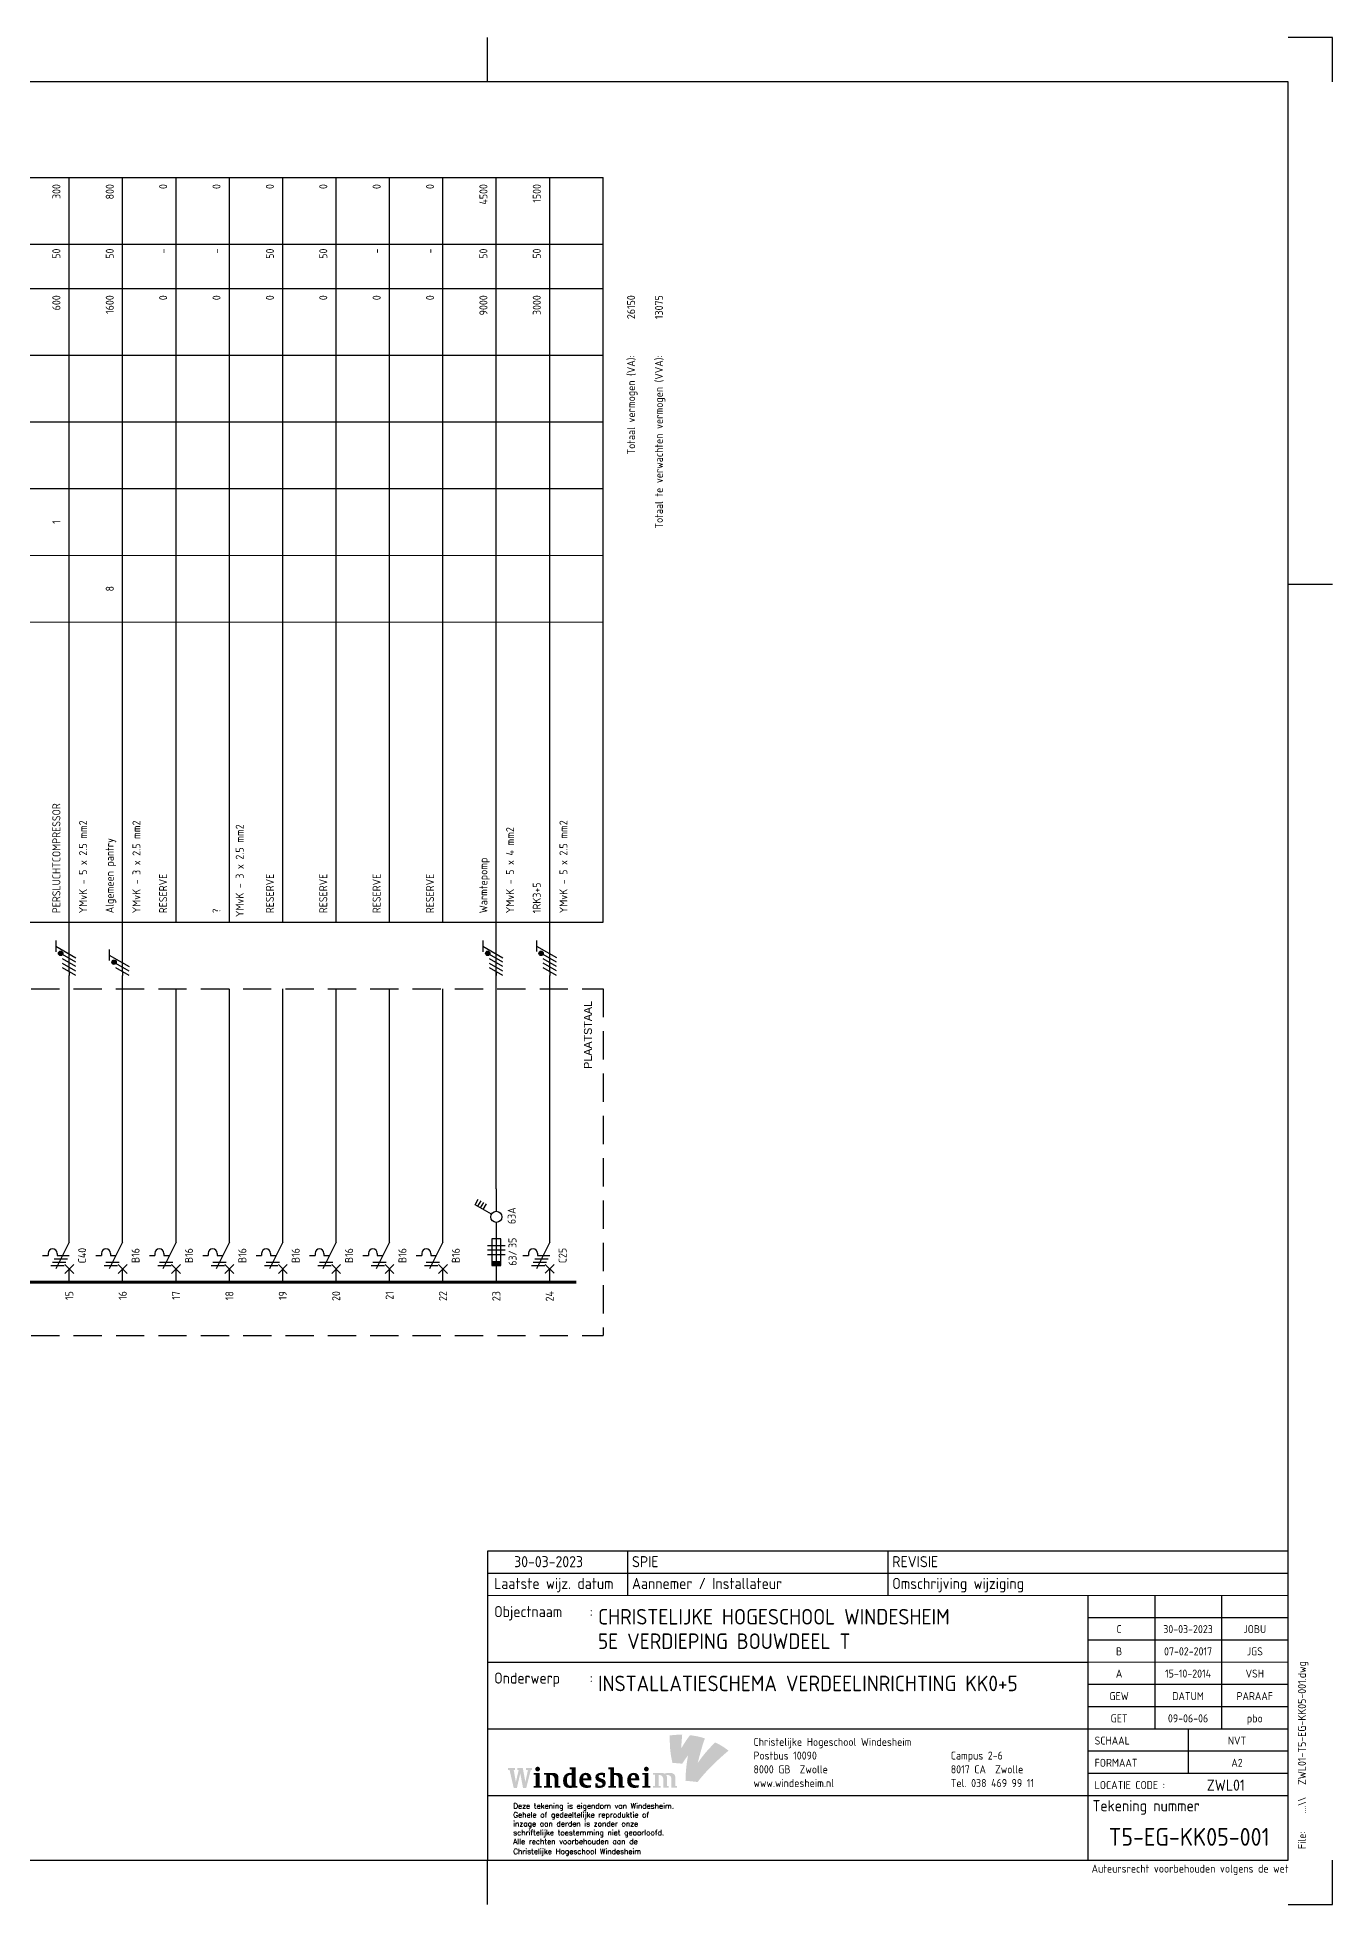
# Model space of a CAD drawing. Header units: millimetres. Extents: x 0 to 594, y 0 to 420.
# Drawn here: x 302.8 to 594, y 0 to 420 of the extents above; entities that cross this region are included whole.
import ezdxf
from ezdxf.enums import TextEntityAlignment as Align

# ---------------------------------------------------------------- set-up
doc = ezdxf.new("R2010")
doc.units = ezdxf.units.MM
doc.linetypes.add('HIDDEN', pattern=[9.525, 6.35, -3.175])
doc.layers.get('0').update_dxf_attribs({"linetype": 'CONTINUOUS'})
for name, color, linetype in [('00att018', 1, 'CONTINUOUS'), ('00att025', 2, 'CONTINUOUS'), ('00att035', 3, 'CONTINUOUS'), ('00att050', 4, 'CONTINUOUS'), ('00kad018', 1, 'CONTINUOUS'), ('00kad025', 2, 'CONTINUOUS'), ('00kad070', 5, 'CONTINUOUS'), ('BL$2----_KADER', 7, 'CONTINUOUS'), ('BL$4----_LOGO', 7, 'CONTINUOUS'), ('BL$4----_STEMPEL', 7, 'CONTINUOUS'), ('EL$1----', 3, 'CONTINUOUS'), ('EL$1----__KK0+5', 3, 'CONTINUOUS'), ('LAAG_1', 160, 'CONTINUOUS')]:
    doc.layers.add(name, color=color, linetype=linetype)
doc.styles.add('BURO-018', font='BUROFONT', dxfattribs={"height": 1.8})
doc.styles.add('EDU', font='ROMANS.SHX', dxfattribs={"height": 2.5})
doc.styles.add('ISO', font='isocp.shx')
doc.styles.add('STABICAD-018', font='ISOCP.SHX', dxfattribs={"height": 1.8})

# ---------------------------------------------------------------- blocks, each defined once
blk = doc.blocks.new('a2-windesheim-hor')
at = {"layer": '00kad018', "color": 1}
for p, q in [((404, 410), (404, 420)), ((594, 420), (584, 420)), ((594, 410), (594, 420)), ((584, 297), (594, 297)), ((404, 0), (404, 10)), ((594, 0), (594, 10)), ((584, 0), (594, 0))]:
    blk.add_line(p, q, dxfattribs=at)
at = {"layer": '00kad070', "color": 5}
for p, q in [((584, 410), (20, 410)), ((584, 10), (584, 410)), ((20, 10), (584, 10))]:
    blk.add_line(p, q, dxfattribs=at)
at = {"layer": '00att018', "color": 1, "style": 'ISO'}
blk.add_text('Auteursrecht voorbehouden volgens de wet', height=1.8, dxfattribs=at).set_placement((584.08, 7.2), align=Align.RIGHT)
blk = doc.blocks.new('AI9-BLK4')
at = {"layer": 'LAAG_1'}
h = blk.add_hatch(color=40, dxfattribs=at)
edge = h.paths.add_edge_path()
edge.add_spline(control_points=[(7.13, 7.18), (4.76, 4.71), (2.6, 2.64), (-0.67, -2.09), (0, 0.48), (1.33, 5.88), (2.58, 8.98), (0.66, 9.66), (-2.22, 10.26), (-4.13, 10.42), (-5.47, 8.84), (-7.52, 5.49), (-8.07, 4.43), (-8, 6.89), (-7.74, 9.27), (-7.64, 10.61), (-9.57, 10.7), (-11, 10.61), (-13.21, 10.31), (-13.29, 6), (-13.05, 2.03), (-12.01, -2), (-10.76, -2.09), (-7.6, -2.36), (-7.6, -2.36), (-7.12, -1.66), (-6.13, -0.03), (-4.98, 1.41), (-5.44, -0.9), (-5.87, -4.06), (-6.06, -7.16), (-6.12, -8.14), (-6.15, -9.12), (-6.16, -10.06), (-4.67, -10.18), (-0.96, -10.58), (-0.72, -10.61), (-0.72, -10.61), (-0.71, -10.6), (-0.71, -10.6), (-0.7, -10.59), (-0.7, -10.58), (-0.69, -10.58), (0.69, -8.77), (2.26, -6.96), (3.63, -5.5), (4.7, -4.37), (5.74, -3.33), (6.72, -2.37), (9.27, 0.11), (11.5, 2.08), (13.21, 3.49), (11.03, 5.13), (9.48, 6.13), (7.13, 7.18)], knot_values=[0, 0, 0, 0, 1, 1, 1, 2, 2, 2, 3, 3, 3, 4, 4, 4, 5, 5, 5, 6, 6, 6, 7, 7, 7, 8, 8, 8, 9, 9, 9, 10, 10, 10, 11, 11, 11, 12, 12, 12, 13, 13, 13, 14, 14, 14, 15, 15, 15, 16, 16, 16, 17, 17, 17, 18, 18, 18, 18], degree=3, periodic=0)
h = blk.add_hatch(color=154, dxfattribs=at)
edge = h.paths.add_edge_path()
edge.add_spline(control_points=[(-0.71, -10.6), (-0.71, -10.6), (-0.71, -10.6), (-0.71, -10.6), (-0.74, -10.63), (-0.72, -10.62), (-0.71, -10.6)], knot_values=[0, 0, 0, 0, 1, 1, 1, 2, 2, 2, 2], degree=3, periodic=0)
h = blk.add_hatch(color=154, dxfattribs=at)
edge = h.paths.add_edge_path()
edge.add_spline(control_points=[(-0.71, -10.6), (-0.71, -10.6), (-0.7, -10.6), (-0.7, -10.6), (-0.67, -10.57), (-0.69, -10.59), (-0.71, -10.6)], knot_values=[0, 0, 0, 0, 1, 1, 1, 2, 2, 2, 2], degree=3, periodic=0)
blk = doc.blocks.new('AI9-BLK3')
at = {"layer": 'LAAG_1'}
h = blk.add_hatch(color=154, dxfattribs=at)
edge = h.paths.add_edge_path()
edge.add_spline(control_points=[(-27.78, 3.24), (-27.78, 3.24), (-29.75, -4.72), (-29.75, -4.72), (-29.75, -4.72), (-31.22, -4.72), (-31.22, -4.72), (-31.22, -4.72), (-32.46, 1.79), (-32.46, 1.79), (-32.46, 1.79), (-33.95, -4.72), (-33.95, -4.72), (-33.95, -4.72), (-35.41, -4.72), (-35.41, -4.72), (-35.41, -4.72), (-37.24, 3.24), (-37.24, 3.24), (-37.24, 3.24), (-38.03, 3.24), (-38.03, 3.24), (-38.03, 3.24), (-38.03, 4.16), (-38.03, 4.16), (-38.03, 4.16), (-34.81, 4.16), (-34.81, 4.16), (-34.81, 4.16), (-34.81, 3.24), (-34.81, 3.24), (-34.81, 3.24), (-35.38, 3.24), (-35.38, 3.24), (-35.38, 3.24), (-34.43, -2.11), (-34.43, -2.11), (-34.43, -2.11), (-33.18, 3.26), (-33.18, 3.26), (-33.18, 3.26), (-33.73, 3.26), (-33.73, 3.26), (-33.73, 3.26), (-33.73, 4.16), (-33.73, 4.16), (-33.73, 4.16), (-31.32, 4.16), (-31.32, 4.16), (-31.32, 4.16), (-30.15, -2.11), (-30.15, -2.11), (-30.15, -2.11), (-29.03, 3.24), (-29.03, 3.24), (-29.03, 3.24), (-29.84, 3.24), (-29.84, 3.24), (-29.84, 3.24), (-29.84, 4.16), (-29.84, 4.16), (-29.84, 4.16), (-27.18, 4.16), (-27.18, 4.16), (-27.18, 4.16), (-27.18, 3.24), (-27.18, 3.24), (-27.18, 3.24), (-27.78, 3.24), (-27.78, 3.24)], knot_values=[0, 0, 0, 0, 1, 1, 1, 2, 2, 2, 3, 3, 3, 4, 4, 4, 5, 5, 5, 6, 6, 6, 7, 7, 7, 8, 8, 8, 9, 9, 9, 10, 10, 10, 11, 11, 11, 12, 12, 12, 13, 13, 13, 14, 14, 14, 15, 15, 15, 16, 16, 16, 17, 17, 17, 18, 18, 18, 19, 19, 19, 20, 20, 20, 21, 21, 21, 22, 22, 22, 23, 23, 23, 23], degree=3, periodic=0)
h = blk.add_hatch(color=154, dxfattribs=at)
edge = h.paths.add_edge_path()
edge.add_spline(control_points=[(-26.42, -4.7), (-26.42, -4.7), (-26.42, -3.87), (-26.42, -3.87), (-26.42, -3.87), (-25.47, -3.87), (-25.47, -3.87), (-25.47, -3.87), (-25.47, 1.17), (-25.47, 1.17), (-25.47, 1.17), (-26.42, 1.17), (-26.42, 1.17), (-26.42, 1.17), (-26.42, 1.99), (-26.42, 1.99), (-26.42, 1.99), (-23.75, 1.99), (-23.75, 1.99), (-23.75, 1.99), (-23.75, -3.87), (-23.75, -3.87), (-23.75, -3.87), (-22.88, -3.87), (-22.88, -3.87), (-22.88, -3.87), (-22.88, -4.7), (-22.88, -4.7), (-22.88, -4.7), (-26.42, -4.7), (-26.42, -4.7)], knot_values=[0, 0, 0, 0, 1, 1, 1, 2, 2, 2, 3, 3, 3, 4, 4, 4, 5, 5, 5, 6, 6, 6, 7, 7, 7, 8, 8, 8, 9, 9, 9, 10, 10, 10, 10], degree=3, periodic=0)
edge = h.paths.add_edge_path()
edge.add_spline(control_points=[(-24.66, 2.67), (-25.25, 2.67), (-25.71, 3.15), (-25.71, 3.74), (-25.71, 4.33), (-25.25, 4.79), (-24.66, 4.79), (-24.07, 4.79), (-23.58, 4.33), (-23.58, 3.74), (-23.58, 3.15), (-24.07, 2.67), (-24.66, 2.67)], knot_values=[0, 0, 0, 0, 1, 1, 1, 2, 2, 2, 3, 3, 3, 4, 4, 4, 4], degree=3, periodic=0)
h = blk.add_hatch(color=154, dxfattribs=at)
edge = h.paths.add_edge_path()
edge.add_spline(control_points=[(-17.02, -4.7), (-17.02, -4.7), (-17.02, -0.94), (-17.02, -0.94), (-17.02, -0.3), (-17.19, 0.21), (-17.5, 0.52), (-17.87, 0.9), (-18.34, 1.07), (-18.89, 1.07), (-18.95, 1.07), (-19.03, 1.07), (-19.09, 1.06), (-19.09, 1.06), (-19.09, -3.87), (-19.09, -3.87), (-19.09, -3.87), (-18.24, -3.87), (-18.24, -3.87), (-18.24, -3.87), (-18.24, -4.7), (-18.24, -4.7), (-18.24, -4.7), (-21.72, -4.7), (-21.72, -4.7), (-21.72, -4.7), (-21.72, -3.87), (-21.72, -3.87), (-21.72, -3.87), (-20.8, -3.87), (-20.8, -3.87), (-20.8, -3.87), (-20.8, 1.17), (-20.8, 1.17), (-20.8, 1.17), (-21.72, 1.17), (-21.72, 1.17), (-21.72, 1.17), (-21.72, 1.99), (-21.72, 1.99), (-21.72, 1.99), (-19.44, 1.99), (-19.44, 1.99), (-19.15, 1.99), (-18.89, 2.03), (-18.56, 2.03), (-16.96, 2.03), (-16.32, 1.86), (-15.88, 1.41), (-15.46, 1), (-15.3, 0.57), (-15.3, -0.15), (-15.3, -0.15), (-15.3, -3.87), (-15.3, -3.87), (-15.3, -3.87), (-14.5, -3.87), (-14.5, -3.87), (-14.5, -3.87), (-14.5, -4.7), (-14.5, -4.7), (-14.5, -4.7), (-17.02, -4.7), (-17.02, -4.7)], knot_values=[0, 0, 0, 0, 1, 1, 1, 2, 2, 2, 3, 3, 3, 4, 4, 4, 5, 5, 5, 6, 6, 6, 7, 7, 7, 8, 8, 8, 9, 9, 9, 10, 10, 10, 11, 11, 11, 12, 12, 12, 13, 13, 13, 14, 14, 14, 15, 15, 15, 16, 16, 16, 17, 17, 17, 18, 18, 18, 19, 19, 19, 20, 20, 20, 21, 21, 21, 21], degree=3, periodic=0)
h = blk.add_hatch(color=154, dxfattribs=at)
edge = h.paths.add_edge_path(flags=16)
edge.add_spline(control_points=[(-6.76, -4.7), (-6.76, -4.7), (-6.76, -3.87), (-6.76, -3.87), (-6.76, -3.87), (-7.62, -3.87), (-7.62, -3.87), (-7.62, -3.87), (-7.62, 4.46), (-7.62, 4.46), (-7.62, 4.46), (-10.2, 4.46), (-10.2, 4.46), (-10.2, 4.46), (-10.2, 3.64), (-10.2, 3.64), (-10.2, 3.64), (-9.32, 3.64), (-9.32, 3.64), (-9.32, 3.64), (-9.32, 1.95), (-9.32, 1.95), (-9.59, 2), (-9.79, 2.04), (-10.19, 2.04), (-11.95, 2.04), (-13.23, 0.68), (-13.23, -1.45), (-13.23, -3.83), (-12.29, -4.77), (-10.28, -4.77), (-9.86, -4.77), (-9.32, -4.7), (-9.12, -4.7), (-9.12, -4.7), (-6.76, -4.7), (-6.76, -4.7)], knot_values=[0, 0, 0, 0, 1, 1, 1, 2, 2, 2, 3, 3, 3, 4, 4, 4, 5, 5, 5, 6, 6, 6, 7, 7, 7, 8, 8, 8, 9, 9, 9, 10, 10, 10, 11, 11, 11, 12, 12, 12, 12], degree=3, periodic=0)
edge = h.paths.add_edge_path()
edge.add_spline(control_points=[(-9.28, -3.73), (-9.49, -3.76), (-9.62, -3.78), (-9.79, -3.78), (-10.77, -3.78), (-11.52, -3.12), (-11.52, -1.21), (-11.52, 0.4), (-10.88, 1.06), (-10, 1.06), (-9.71, 1.06), (-9.48, 1.02), (-9.28, 0.97), (-9.28, 0.97), (-9.28, -3.73), (-9.28, -3.73)], knot_values=[0, 0, 0, 0, 1, 1, 1, 2, 2, 2, 3, 3, 3, 4, 4, 4, 5, 5, 5, 5], degree=3, periodic=0)
h = blk.add_hatch(color=154, dxfattribs=at)
edge = h.paths.add_edge_path(flags=16)
edge.add_spline(control_points=[(-0.43, -1.4), (-0.43, 1.03), (-1.16, 2.05), (-3.05, 2.05), (-4.8, 2.05), (-5.93, 0.7), (-5.93, -1.35), (-5.93, -3.59), (-4.75, -4.76), (-2.66, -4.76), (-1.92, -4.76), (-1.25, -4.65), (-0.71, -4.43), (-0.71, -4.43), (-0.71, -3.47), (-0.71, -3.47), (-1.15, -3.57), (-1.59, -3.59), (-2.01, -3.59), (-3.43, -3.59), (-4.18, -2.54), (-4.18, -1.4), (-4.18, -1.4), (-0.43, -1.4), (-0.43, -1.4)], knot_values=[0, 0, 0, 0, 1, 1, 1, 2, 2, 2, 3, 3, 3, 4, 4, 4, 5, 5, 5, 6, 6, 6, 7, 7, 7, 8, 8, 8, 8], degree=3, periodic=0)
edge = h.paths.add_edge_path()
edge.add_spline(control_points=[(-2.19, -0.48), (-2.19, -0.48), (-4.21, -0.48), (-4.21, -0.48), (-4.21, 0.48), (-3.76, 1.08), (-3.17, 1.08), (-2.58, 1.08), (-2.19, 0.63), (-2.19, -0.48)], knot_values=[0, 0, 0, 0, 1, 1, 1, 2, 2, 2, 3, 3, 3, 3], degree=3, periodic=0)
h = blk.add_hatch(color=154, dxfattribs=at)
edge = h.paths.add_edge_path()
edge.add_spline(control_points=[(3.18, -4.79), (2.42, -4.79), (1.53, -4.63), (1.31, -4.55), (1.31, -4.55), (1.31, -2.67), (1.31, -2.67), (1.31, -2.67), (2.34, -2.67), (2.34, -2.67), (2.34, -2.67), (2.34, -3.62), (2.34, -3.62), (2.58, -3.7), (2.94, -3.79), (3.32, -3.79), (4.14, -3.79), (4.53, -3.52), (4.53, -3.03), (4.53, -2.53), (4.09, -2.3), (3.53, -2.1), (3.53, -2.1), (2.71, -1.81), (2.71, -1.81), (1.84, -1.5), (1.32, -0.99), (1.32, 0.08), (1.32, 1.19), (2.31, 2.08), (3.93, 2.08), (4.57, 2.08), (5.29, 2), (5.66, 1.88), (5.66, 1.88), (5.66, 0.04), (5.66, 0.04), (5.66, 0.04), (4.69, 0.04), (4.69, 0.04), (4.69, 0.04), (4.69, 1), (4.69, 1), (4.43, 1.07), (4.17, 1.11), (3.89, 1.11), (3.16, 1.11), (2.8, 0.83), (2.8, 0.37), (2.8, -0.04), (3.05, -0.24), (3.64, -0.43), (3.64, -0.43), (4.44, -0.7), (4.44, -0.7), (5.37, -1.01), (6, -1.57), (6, -2.6), (6, -4), (4.84, -4.79), (3.18, -4.79)], knot_values=[0, 0, 0, 0, 1, 1, 1, 2, 2, 2, 3, 3, 3, 4, 4, 4, 5, 5, 5, 6, 6, 6, 7, 7, 7, 8, 8, 8, 9, 9, 9, 10, 10, 10, 11, 11, 11, 12, 12, 12, 13, 13, 13, 14, 14, 14, 15, 15, 15, 16, 16, 16, 17, 17, 17, 18, 18, 18, 19, 19, 19, 20, 20, 20, 20], degree=3, periodic=0)
h = blk.add_hatch(color=154, dxfattribs=at)
edge = h.paths.add_edge_path()
edge.add_spline(control_points=[(11.81, -4.7), (11.81, -4.7), (11.81, -1.02), (11.81, -1.02), (11.81, -0.32), (11.67, 0.19), (11.34, 0.52), (10.95, 0.91), (10.48, 1.07), (9.97, 1.07), (9.88, 1.07), (9.79, 1.06), (9.75, 1.06), (9.75, 1.06), (9.75, -3.87), (9.75, -3.87), (9.75, -3.87), (10.59, -3.87), (10.59, -3.87), (10.59, -3.87), (10.59, -4.7), (10.59, -4.7), (10.59, -4.7), (7.11, -4.7), (7.11, -4.7), (7.11, -4.7), (7.11, -3.87), (7.11, -3.87), (7.11, -3.87), (8.03, -3.87), (8.03, -3.87), (8.03, -3.87), (8.03, 3.64), (8.03, 3.64), (8.03, 3.64), (7.16, 3.64), (7.16, 3.64), (7.16, 3.64), (7.16, 4.46), (7.16, 4.46), (7.16, 4.46), (9.75, 4.46), (9.75, 4.46), (9.75, 4.46), (9.75, 1.99), (9.75, 1.99), (9.93, 2), (10.23, 2.03), (10.54, 2.03), (11.88, 2.03), (12.52, 1.84), (12.96, 1.4), (13.39, 0.97), (13.53, 0.51), (13.53, -0.15), (13.53, -0.15), (13.53, -3.87), (13.53, -3.87), (13.53, -3.87), (14.34, -3.87), (14.34, -3.87), (14.34, -3.87), (14.34, -4.7), (14.34, -4.7), (14.34, -4.7), (11.81, -4.7), (11.81, -4.7)], knot_values=[0, 0, 0, 0, 1, 1, 1, 2, 2, 2, 3, 3, 3, 4, 4, 4, 5, 5, 5, 6, 6, 6, 7, 7, 7, 8, 8, 8, 9, 9, 9, 10, 10, 10, 11, 11, 11, 12, 12, 12, 13, 13, 13, 14, 14, 14, 15, 15, 15, 16, 16, 16, 17, 17, 17, 18, 18, 18, 19, 19, 19, 20, 20, 20, 21, 21, 21, 22, 22, 22, 22], degree=3, periodic=0)
h = blk.add_hatch(color=154, dxfattribs=at)
edge = h.paths.add_edge_path(flags=16)
edge.add_spline(control_points=[(21.09, -1.4), (21.09, 1.03), (20.36, 2.05), (18.47, 2.05), (16.72, 2.05), (15.6, 0.7), (15.6, -1.35), (15.6, -3.59), (16.77, -4.76), (18.87, -4.76), (19.6, -4.76), (20.27, -4.65), (20.81, -4.43), (20.81, -4.43), (20.81, -3.47), (20.81, -3.47), (20.37, -3.57), (19.93, -3.59), (19.52, -3.59), (18.09, -3.59), (17.35, -2.54), (17.35, -1.4), (17.35, -1.4), (21.09, -1.4), (21.09, -1.4)], knot_values=[0, 0, 0, 0, 1, 1, 1, 2, 2, 2, 3, 3, 3, 4, 4, 4, 5, 5, 5, 6, 6, 6, 7, 7, 7, 8, 8, 8, 8], degree=3, periodic=0)
edge = h.paths.add_edge_path()
edge.add_spline(control_points=[(19.33, -0.48), (19.33, -0.48), (17.31, -0.48), (17.31, -0.48), (17.31, 0.48), (17.76, 1.08), (18.35, 1.08), (18.94, 1.08), (19.33, 0.63), (19.33, -0.48)], knot_values=[0, 0, 0, 0, 1, 1, 1, 2, 2, 2, 3, 3, 3, 3], degree=3, periodic=0)
h = blk.add_hatch(color=154, dxfattribs=at)
edge = h.paths.add_edge_path()
edge.add_spline(control_points=[(22.47, -4.7), (22.47, -4.7), (22.47, -3.87), (22.47, -3.87), (22.47, -3.87), (23.42, -3.87), (23.42, -3.87), (23.42, -3.87), (23.42, 1.17), (23.42, 1.17), (23.42, 1.17), (22.47, 1.17), (22.47, 1.17), (22.47, 1.17), (22.47, 1.99), (22.47, 1.99), (22.47, 1.99), (25.13, 1.99), (25.13, 1.99), (25.13, 1.99), (25.13, -3.87), (25.13, -3.87), (25.13, -3.87), (26, -3.87), (26, -3.87), (26, -3.87), (26, -4.7), (26, -4.7), (26, -4.7), (22.47, -4.7), (22.47, -4.7)], knot_values=[0, 0, 0, 0, 1, 1, 1, 2, 2, 2, 3, 3, 3, 4, 4, 4, 5, 5, 5, 6, 6, 6, 7, 7, 7, 8, 8, 8, 9, 9, 9, 10, 10, 10, 10], degree=3, periodic=0)
edge = h.paths.add_edge_path()
edge.add_spline(control_points=[(24.23, 2.67), (23.64, 2.67), (23.18, 3.15), (23.18, 3.74), (23.18, 4.33), (23.64, 4.79), (24.23, 4.79), (24.82, 4.79), (25.31, 4.33), (25.31, 3.74), (25.31, 3.15), (24.82, 2.67), (24.23, 2.67)], knot_values=[0, 0, 0, 0, 1, 1, 1, 2, 2, 2, 3, 3, 3, 4, 4, 4, 4], degree=3, periodic=0)
h = blk.add_hatch(color=154, dxfattribs=at)
edge = h.paths.add_edge_path()
edge.add_spline(control_points=[(35.52, -4.7), (35.52, -4.7), (35.52, -0.89), (35.52, -0.89), (35.52, -0.3), (35.34, 0.21), (35.04, 0.52), (34.66, 0.9), (34.24, 1.07), (33.55, 1.07), (33.41, 1.07), (33.28, 1.05), (33.17, 1.03), (33.4, 0.83), (33.52, 0.35), (33.52, -0.07), (33.52, -0.07), (33.52, -3.87), (33.52, -3.87), (33.52, -3.87), (34.3, -3.87), (34.3, -3.87), (34.3, -3.87), (34.3, -4.7), (34.3, -4.7), (34.3, -4.7), (31.82, -4.7), (31.82, -4.7), (31.82, -4.7), (31.82, -0.89), (31.82, -0.89), (31.82, -0.18), (31.64, 0.24), (31.34, 0.53), (30.95, 0.92), (30.5, 1.07), (30.01, 1.07), (29.96, 1.07), (29.9, 1.06), (29.8, 1.06), (29.8, 1.06), (29.8, -3.87), (29.8, -3.87), (29.8, -3.87), (30.64, -3.87), (30.64, -3.87), (30.64, -3.87), (30.64, -4.7), (30.64, -4.7), (30.64, -4.7), (27.17, -4.7), (27.17, -4.7), (27.17, -4.7), (27.17, -3.87), (27.17, -3.87), (27.17, -3.87), (28.09, -3.87), (28.09, -3.87), (28.09, -3.87), (28.09, 1.17), (28.09, 1.17), (28.09, 1.17), (27.17, 1.17), (27.17, 1.17), (27.17, 1.17), (27.17, 1.99), (27.17, 1.99), (27.17, 1.99), (29.58, 1.99), (29.58, 1.99), (29.86, 1.99), (30.2, 2.03), (30.42, 2.03), (31.35, 2.03), (31.94, 1.93), (32.49, 1.67), (32.96, 1.86), (33.67, 2.01), (34.45, 2.01), (35.63, 2.01), (36.25, 1.82), (36.67, 1.4), (37.08, 0.99), (37.23, 0.53), (37.23, -0.08), (37.23, -0.08), (37.23, -3.87), (37.23, -3.87), (37.23, -3.87), (38.03, -3.87), (38.03, -3.87), (38.03, -3.87), (38.03, -4.7), (38.03, -4.7), (38.03, -4.7), (35.52, -4.7), (35.52, -4.7)], knot_values=[0, 0, 0, 0, 1, 1, 1, 2, 2, 2, 3, 3, 3, 4, 4, 4, 5, 5, 5, 6, 6, 6, 7, 7, 7, 8, 8, 8, 9, 9, 9, 10, 10, 10, 11, 11, 11, 12, 12, 12, 13, 13, 13, 14, 14, 14, 15, 15, 15, 16, 16, 16, 17, 17, 17, 18, 18, 18, 19, 19, 19, 20, 20, 20, 21, 21, 21, 22, 22, 22, 23, 23, 23, 24, 24, 24, 25, 25, 25, 26, 26, 26, 27, 27, 27, 28, 28, 28, 29, 29, 29, 30, 30, 30, 31, 31, 31, 32, 32, 32, 32], degree=3, periodic=0)
blk = doc.blocks.new('AI9-BLK2')
at = {"layer": 'LAAG_1', "color": 7}
for name, p in [('AI9-BLK4', (36.4, 1.35)), ('AI9-BLK3', (-11.59, -7.17))]:
    blk.add_blockref(name, p, dxfattribs=at)
blk = doc.blocks.new('CHW_ONDERHOEK')
at = {"layer": '00kad025', "color": 2}
for p, q in [((-190, 79.5), (-190, 69.5)), ((-10, 79.5), (-190, 79.5)), ((-158.5, 79.5), (-158.5, 69.5)), ((-100, 79.5), (-100, 69.5)), ((-10, 74.5), (-190, 74.5)), ((-40, 69.5), (-40, 39.5)), ((-25, 69.5), (-25, 39.5)), ((-10, 64.5), (-55, 64.5)), ((-10, 59.5), (-55, 59.5)), ((-10, 54.5), (-55, 54.5)), ((-10, 49.5), (-55, 49.5)), ((-32.5, 39.5), (-32.5, 34.5)), ((-32.5, 34.5), (-32.5, 29.5))]:
    blk.add_line(p, q, dxfattribs=at)
at = {"layer": '00kad070', "color": 5}
for p, q in [((-10, 69.5), (-190, 69.5)), ((-190, 69.5), (-190, 10)), ((-55, 69.5), (-55, 10)), ((-55, 54.5), (-190, 54.5)), ((-10, 44.5), (-55, 44.5)), ((-10, 39.5), (-190, 39.5)), ((-10, 34.5), (-55, 34.5)), ((-10, 29.5), (-55, 29.5)), ((-55, 24.5), (-190, 24.5)), ((-10, 24.5), (-55, 24.5))]:
    blk.add_line(p, q, dxfattribs=at)
at = {"layer": 'LAAG_1', "color": 7, "xscale": 0.5, "yscale": 0.5, "zscale": 0.5}
blk.add_blockref('AI9-BLK2', (-160.6, 32.22), dxfattribs=at)
at = {"layer": '00att018', "color": 1, "style": 'ISO'}
for s, p in [('GEW', (-48, 46)), ('DATUM', (-32.5, 46)), ('PARAAF', (-17.5, 46)), ('GET', (-48, 41))]:
    blk.add_text(s, height=1.8, dxfattribs=at).set_placement(p, align=Align.CENTER)
for s, p in [('SCHAAL', (-53.5, 36)), ('FORMAAT', (-53.5, 31))]:
    blk.add_text(s, height=1.8, dxfattribs=at).set_placement(p)
at = {"layer": '00att018', "color": 1, "linetype": 'Continuous', "style": 'EDU'}
for s, p in [('Deze tekening is eigendom van Windesheim.', (-184.2, 21.6)), ('Gehele of gedeeltelijke reproduktie of', (-184.2, 19.6)), ('inzage aan derden is zonder onze', (-184.2, 17.6)), ('schriftelijke toestemming niet geoorloofd.', (-184.2, 15.6)), ('Alle rechten voorbehouden aan de', (-184.2, 13.6)), ('Christelijke Hogeschool Windesheim', (-184.2, 11.38))]:
    blk.add_text(s, height=1.2, dxfattribs=at).set_placement(p)
at = {"layer": '00att018', "color": 1, "style": 'ISO', "width": 0.9}
blk.add_text('....\\\\', height=1.8, rotation=90, dxfattribs=at).set_placement((-6, 20.5))
at = {"layer": '00att018', "color": 1, "style": 'ISO'}
blk.add_text('File:', height=1.8, rotation=90, dxfattribs=at).set_placement((-6, 12.5))
for tag, p in [('WZ_CODED', (-48, 66.07)), ('WZ_DATUMD', (-32.5, 66.07)), ('WZ_WZGOEDD', (-17.5, 66.07)), ('WZ_CODEC', (-48, 61.07)), ('WZ_DATUMC', (-32.5, 61.07)), ('WZ_WZGOEDC', (-17.5, 61.07)), ('WZ_CODEB', (-48, 56.07)), ('WZ_DATUMB', (-32.5, 56.07)), ('WZ_WZGOEDB', (-17.5, 56.07)), ('WZ_CODEA', (-48, 51.07)), ('WZ_DATUMA', (-32.5, 51.07)), ('WZ_WZGOEDA', (-17.5, 51.07)), ('TKDATCREAT', (-32.5, 41)), ('TKINIT', (-17.5, 41)), ('TKSCHAAL', (-21.5, 36)), ('TKFORMAAT', (-21.5, 31))]:
    blk.add_attdef(tag, text='', height=1.8, dxfattribs=at).set_placement(p, align=Align.CENTER)
blk.add_attdef('DWGNAME', (-6, 26.93), '', height=1.8, rotation=90, dxfattribs=at)
at = {"layer": '00att025', "color": 2, "style": 'ISO'}
for s, p in [('Objectnaam', (-188.5, 64.67)), ('Onderwerp', (-188.5, 49.72)), ('Tekening nummer', (-54, 21))]:
    blk.add_text(s, height=2.5, dxfattribs=at).set_placement(p)
at = {"layer": '00att025', "style": 'ISO'}
for p in [(-167.02, 64.67), (-167.02, 49.78)]:
    blk.add_text(':', height=2.5, dxfattribs=at).set_placement(p)
at = {"layer": '00att025', "color": 1, "style": 'ISO'}
blk.add_text('LOCATIE CODE :', height=1.8, dxfattribs=at).set_placement((-53.5, 26))
at = {"layer": '00att025', "color": 2, "style": 'ISO'}
for tag, p in [('WZ_DATUM', (-184, 75.9)), ('WZ_AANNEMER_INSTALATEUR', (-157.5, 75.9)), ('WZ_OMSCHR', (-99, 75.9))]:
    blk.add_attdef(tag, p, '', height=2.5, dxfattribs=at)
at = {"layer": '00att025', "color": 3, "style": 'ISO'}
blk.add_attdef('TKVRIJ2', text='', height=2.5, dxfattribs=at).set_placement((-24, 25.62), align=Align.CENTER)
at = {"layer": '00att035', "color": 3, "style": 'ISO'}
for s, p in [('Laatste wijz. datum', (-188.5, 71)), ('Aannemer / Installateur', (-157.5, 71)), ('Omschrijving wijziging', (-99, 71))]:
    blk.add_text(s, height=2.5, dxfattribs=at).set_placement(p)
for tag, p in [('PROMSCHR', (-165.14, 63)), ('TK1OMSCHR', (-165.14, 57.5)), ('TK2OMSCHR', (-165.14, 48)), ('TKVRIJ1', (-165.14, 42.5))]:
    blk.add_attdef(tag, p, '', height=3.5, dxfattribs=at)
at = {"layer": '00att050', "color": 4, "style": 'ISO'}
blk.add_attdef('TKFASE', text='', height=5, dxfattribs=at).set_placement((-14.5, 82), align=Align.RIGHT)
blk.add_attdef('TKTEKNR', text='', height=3.5, dxfattribs=at).set_placement((-32.25, 13.23), align=Align.CENTER)
at = {"layer": 'BL$4----_LOGO', "color": 1, "style": 'ISO'}
for s, p in [('Christelijke Hogeschool Windesheim', (-130.19, 35.71)), ('Postbus 10090', (-130.19, 32.63)), ('Campus 2-6', (-85.85, 32.63)), ('8000 GB  Zwolle', (-130.19, 29.54)), ('8017 CA  Zwolle', (-85.85, 29.54)), ('www.windesheim.nl', (-130.19, 26.45)), ('Tel. 038 469 99 11', (-85.85, 26.45))]:
    blk.add_text(s, height=1.8, dxfattribs=at).set_placement(p)
blk = doc.blocks.new('P-N-PE_5')
at = {"color": 0, "linetype": 'Continuous'}
for p, q in [((-3, 7.85), (-3, 5.35)), ((-3, 6.6), (1.5, 4)), ((1.5, 3), (-1.5, 4.73)), ((0, 0.87), (0, 8.28)), ((1.5, 2), (-1.5, 3.73)), ((1.5, 1), (-1.5, 2.73)), ((1.5, 0), (-1.5, 1.73)), ((0, 0.87), (0, 0))]:
    blk.add_line(p, q, dxfattribs=at)
at = {"color": 0, "linetype": 'Continuous', "const_width": 0.5}
blk.add_lwpolyline([(-1.68, 4.98, 1), (-2.18, 4.98, 1)], format="xyb", close=True, dxfattribs=at)
at = {"color": 0, "linetype": 'Continuous'}
blk.add_circle((-1.93, 4.98), 0.5, dxfattribs=at)
blk = doc.blocks.new('B5')
at = {"color": 0, "linetype": 'Continuous'}
for p, q in [((0, 9), (0, 21)), ((0, 9), (-3, 3)), ((-6, 6), (-4.75, 6)), ((-4.75, 6.5), (-4.75, 6)), ((-3.75, 4.5), (-0.75, 4.5)), ((-3.375, 5.25), (-0.375, 5.25)), ((-2.75, 6.5), (-2.75, 6)), ((-2.75, 6), (0, 6)), ((-4.125, 3.75), (-1.125, 3.75)), ((-1, 2), (1, 4)), ((-1, 4), (1, 2)), ((0, 0), (0, 3))]:
    blk.add_line(p, q, dxfattribs=at)
blk.add_arc((-3.75, 6.5), 1, 0, 180, dxfattribs=at)
at = {"color": 1, "style": 'BURO-018'}
blk.add_attdef('FREEFIELD1', (-3, 12), '', height=1.8, rotation=90, dxfattribs=at)
at = {"color": 1, "linetype": 'Continuous', "style": 'BURO-018'}
blk.add_attdef('AUTOMATICFUSE', text='', height=1.8, rotation=90, dxfattribs=at).set_placement((2, 6), align=Align.TOP_CENTER)
blk = doc.blocks.new('m1')
at = {"color": 0, "linetype": 'Continuous'}
blk.add_line((0, 21), (0, 33), dxfattribs=at)
blk = doc.blocks.new('b1s')
at = {"color": 0, "linetype": 'Continuous'}
blk.add_line((0, 33), (0, 54), dxfattribs=at)
blk = doc.blocks.new('m1s')
at = {"color": 0, "linetype": 'Continuous'}
blk.add_line((0, 54), (0, 66), dxfattribs=at)
blk = doc.blocks.new('P-N-PE_3')
at = {"color": 0, "linetype": 'Continuous'}
for p, q in [((-3, 5.85), (-3, 3.35)), ((-3, 4.6), (1.5, 2)), ((0, 0.87), (0, 6.17)), ((1.5, 1), (-1.5, 2.73)), ((1.5, 0), (-1.5, 1.73)), ((0, 0.87), (0, 0))]:
    blk.add_line(p, q, dxfattribs=at)
at = {"color": 0, "linetype": 'Continuous', "const_width": 0.5}
blk.add_lwpolyline([(-1.68, 2.98, 1), (-2.18, 2.98, 1)], format="xyb", close=True, dxfattribs=at)
at = {"color": 0, "linetype": 'Continuous'}
blk.add_circle((-1.93, 2.98), 0.5, dxfattribs=at)
blk = doc.blocks.new('B3')
at = {"color": 0, "linetype": 'Continuous'}
for p, q in [((0, 9), (0, 21)), ((0, 9), (-3, 3)), ((-6, 6), (-4.75, 6)), ((-4.75, 6.5), (-4.75, 6)), ((-3.75, 4.5), (-0.75, 4.5)), ((-2.75, 6.5), (-2.75, 6)), ((-2.75, 6), (-1.5, 6)), ((-4.125, 3.75), (-1.125, 3.75)), ((-1, 4), (1, 2)), ((-1, 2), (1, 4)), ((0, 0), (0, 3))]:
    blk.add_line(p, q, dxfattribs=at)
blk.add_arc((-3.75, 6.5), 1, 0, 180, dxfattribs=at)
at = {"color": 1, "style": 'BURO-018'}
blk.add_attdef('FREEFIELD1', (-3, 12), '', height=1.8, rotation=90, dxfattribs=at)
at = {"color": 1, "linetype": 'Continuous', "style": 'BURO-018'}
blk.add_attdef('AUTOMATICFUSE', text='', height=1.8, rotation=90, dxfattribs=at).set_placement((2, 6), align=Align.TOP_CENTER)
blk = doc.blocks.new('PS_072102B')
at = {"color": 0, "linetype": 'Continuous'}
for p, q in [((1, 0), (-1, 0)), ((-1, 0), (-1, -6)), ((1, -6), (1, 0)), ((-2, -1.5), (2, -1.5)), ((-2, -2.5), (2, -2.5)), ((-2, -3.5), (2, -3.5)), ((-1, -6), (1, -6))]:
    blk.add_line(p, q, dxfattribs=at)
blk.add_solid([(1, -5), (1, -6), (-1, -5), (-1, -6)], dxfattribs=at)
at = {"color": 0, "linetype": 'Continuous', "style": 'STABICAD-018'}
for tag, p in [('SCREWFUSE', (2.81, -1.17)), ('SCREWFUSEHOLDER', (2.81, -3.24))]:
    blk.add_attdef(tag, text='', height=1.8, dxfattribs=at).set_placement(p, align=Align.MIDDLE_LEFT)
blk.add_attdef('ARTICLECODE', text='', height=1.8, dxfattribs=at).set_placement((-0.02, -6), align=Align.MIDDLE)
blk = doc.blocks.new('PS_1114A3A')
at = {"color": 0, "linetype": 'Continuous'}
for p, q in [((0.62, 1.08), (2.74, 4.75)), ((2.74, 4.75), (3.95, 4.05)), ((1.69, 2.93), (2.9, 2.23)), ((2.04, 3.54), (3.25, 2.84)), ((2.39, 4.14), (3.6, 3.44))]:
    blk.add_line(p, q, dxfattribs=at)
blk.add_circle((0, 0), 1.25, dxfattribs=at)
at = {"color": 0, "linetype": 'Continuous', "style": 'STABICAD-018'}
blk.add_attdef('PROTECTIONSWITCH', text='', height=1.8, dxfattribs=at).set_placement((2.77, 1.19), align=Align.MIDDLE_LEFT)
blk.add_attdef('ARTICLECODE', text='', height=1.8, dxfattribs=at).set_placement((0, -1.25), align=Align.MIDDLE)

msp = doc.modelspace()

# ---------------------------------------------------------------- linework, layer by layer
at = {"layer": 'EL$1----'}
for p, q in [((405.99, 161.01), (405.99, 155.97)), ((405.99, 153.47), (405.99, 140.01))]:
    msp.add_line(p, q, dxfattribs=at)
at = {"layer": 'EL$1----__KK0+5', "color": 1}
for p, q in [((117.99, 388.5), (429.99, 388.52)), ((429.99, 221.02), (429.99, 388.52)), ((117.99, 373.5), (429.99, 373.52)), ((117.99, 363.5), (429.99, 363.52)), ((117.99, 348.5), (429.99, 348.52)), ((117.99, 333.5), (429.99, 333.52)), ((117.99, 318.5), (429.99, 318.52)), ((117.99, 303.5), (429.99, 303.52)), ((117.99, 288.5), (429.99, 288.52)), ((117.99, 221), (429.99, 221.02))]:
    msp.add_line(p, q, dxfattribs=at)
at = {"layer": 'EL$1----__KK0+5'}
for p, q in [((309.99, 221.01), (309.99, 388.51)), ((321.99, 221.01), (321.99, 388.51)), ((333.99, 221.01), (333.99, 388.51)), ((345.99, 221.01), (345.99, 388.51)), ((357.99, 221.01), (357.99, 388.51)), ((369.99, 221.01), (369.99, 388.51)), ((381.99, 221.01), (381.99, 388.51)), ((393.99, 221.01), (393.99, 388.51)), ((405.99, 221.01), (405.99, 388.51)), ((417.99, 221.02), (417.99, 388.52)), ((309.99, 217.29), (309.99, 221.01)), ((321.99, 215.18), (321.99, 221.01)), ((405.99, 206.01), (405.99, 221.01)), ((417.99, 217.29), (417.99, 221.02)), ((309.99, 206.01), (309.99, 209.01)), ((321.99, 206.01), (321.99, 209.01)), ((417.99, 206.02), (417.99, 209.02))]:
    msp.add_line(p, q, dxfattribs=at)
at = {"layer": 'EL$1----__KK0+5', "color": 1, "linetype": 'HIDDEN'}
for p, q in [((129.99, 206), (429.99, 206.02)), ((429.99, 206.02), (430, 128.02)), ((130, 128), (430, 128.02))]:
    msp.add_line(p, q, dxfattribs=at)
at = {"layer": 'EL$1----__KK0+5'}
for points in [[(303.99, 140.01, 0.7, 0.7, 0), (291.99, 140.01, 0.7, 0.7, 0)], [(315.99, 140.01, 0.7, 0.7, 0), (303.99, 140.01, 0.7, 0.7, 0)], [(327.99, 140.01, 0.7, 0.7, 0), (315.99, 140.01, 0.7, 0.7, 0)], [(339.99, 140.01, 0.7, 0.7, 0), (327.99, 140.01, 0.7, 0.7, 0)], [(351.99, 140.01, 0.7, 0.7, 0), (339.99, 140.01, 0.7, 0.7, 0)], [(363.99, 140.01, 0.7, 0.7, 0), (351.99, 140.01, 0.7, 0.7, 0)], [(375.99, 140.01, 0.7, 0.7, 0), (363.99, 140.01, 0.7, 0.7, 0)], [(387.99, 140.01, 0.7, 0.7, 0), (375.99, 140.01, 0.7, 0.7, 0)], [(399.99, 140.01, 0.7, 0.7, 0), (387.99, 140.01, 0.7, 0.7, 0)], [(411.99, 140.02, 0.7, 0.7, 0), (399.99, 140.01, 0.7, 0.7, 0)], [(423.99, 140.02, 0.7, 0.7, 0), (411.99, 140.02, 0.7, 0.7, 0)]]:
    msp.add_lwpolyline(points, format="xyseb", dxfattribs=at)

# ---------------------------------------------------------------- block references
at = {"layer": 'BL$2----_KADER', "rotation": 0.002105730674311784}
msp.add_blockref('a2-windesheim-hor', (0, 0), dxfattribs=at)
at = {"layer": 'BL$4----_STEMPEL'}
ref = msp.add_blockref('CHW_ONDERHOEK', (594, 0.02), dxfattribs=dict(at, rotation=0.002105730674311784))
ref.add_attrib('TKTEKNR', 'T5-EG-KK05-001', dxfattribs={"layer": '00att050', "height": 4, "rotation": 0.0021, "style": 'ISO'}).set_placement((561.75, 13.26), align=Align.CENTER)
ref.add_attrib('WZ_CODEA', 'A', dxfattribs={"layer": '00att018', "color": 1, "height": 1.8, "rotation": 0.0021, "style": 'ISO'}).set_placement((546, 51.09), align=Align.CENTER)
ref.add_attrib('WZ_DATUMA', '15-10-2014', dxfattribs={"layer": '00att018', "color": 1, "height": 1.8, "rotation": 0.0021, "style": 'ISO'}).set_placement((561.5, 51.09), align=Align.CENTER)
ref.add_attrib('WZ_WZGOEDA', 'VSH', dxfattribs={"layer": '00att018', "color": 1, "height": 1.8, "rotation": 0.0021, "style": 'ISO'}).set_placement((576.5, 51.09), align=Align.CENTER)
ref.add_attrib('WZ_CODEB', 'B', dxfattribs={"layer": '00att018', "color": 1, "height": 1.8, "rotation": 0.0021, "style": 'ISO'}).set_placement((546, 56.09), align=Align.CENTER)
ref.add_attrib('WZ_DATUMB', '07-02-2017', dxfattribs={"layer": '00att018', "color": 1, "height": 1.8, "rotation": 0.0021, "style": 'ISO'}).set_placement((561.5, 56.09), align=Align.CENTER)
ref.add_attrib('WZ_WZGOEDB', 'JGS', dxfattribs={"layer": '00att018', "color": 1, "height": 1.8, "rotation": 0.0021, "style": 'ISO'}).set_placement((576.5, 56.09), align=Align.CENTER)
ref.add_attrib('WZ_CODEC', 'C', dxfattribs={"layer": '00att018', "color": 1, "height": 1.8, "rotation": 0.0021, "style": 'ISO'}).set_placement((546, 61.09), align=Align.CENTER)
ref.add_attrib('WZ_DATUMC', '30-03-2023', dxfattribs={"layer": '00att018', "color": 1, "height": 1.8, "rotation": 0.0021, "style": 'ISO'}).set_placement((561.5, 61.09), align=Align.CENTER)
ref.add_attrib('WZ_WZGOEDC', 'JOBU', dxfattribs={"layer": '00att018', "color": 1, "height": 1.8, "rotation": 0.0021, "style": 'ISO'}).set_placement((576.5, 61.09), align=Align.CENTER)
ref.add_attrib('TKDATCREAT', '09-06-06', dxfattribs={"layer": '00att018', "color": 1, "height": 1.8, "rotation": 0.0021, "style": 'ISO'}).set_placement((561.5, 41.02), align=Align.CENTER)
ref.add_attrib('TKINIT', 'pbo', dxfattribs={"layer": '00att018', "color": 1, "height": 1.8, "rotation": 0.0021, "style": 'ISO'}).set_placement((576.5, 41.02), align=Align.CENTER)
ref.add_attrib('TKSCHAAL', 'NVT', dxfattribs={"layer": '00att018', "color": 1, "height": 1.8, "rotation": 0.0021, "style": 'ISO'}).set_placement((572.5, 36.02), align=Align.CENTER)
ref.add_attrib('TKFORMAAT', 'A2', dxfattribs={"layer": '00att018', "color": 1, "height": 1.8, "rotation": 0.0021, "style": 'ISO'}).set_placement((572.5, 31.02), align=Align.CENTER)
ref.add_attrib('TKVRIJ2', 'ZWL01', dxfattribs={"layer": '00att025', "color": 3, "height": 2.5, "rotation": 0.0021, "style": 'ISO'}).set_placement((570, 25.65), align=Align.CENTER)
ref.add_attrib('PROMSCHR', 'CHRISTELIJKE HOGESCHOOL WINDESHEIM', (428.86, 63.02), dxfattribs={"layer": '00att035', "color": 3, "height": 3.5, "rotation": 0.0021, "style": 'ISO'})
ref.add_attrib('TK2OMSCHR', 'INSTALLATIESCHEMA VERDEELINRICHTING KK0+5', (428.86, 48.02), dxfattribs={"layer": '00att035', "color": 3, "height": 3.5, "rotation": 0.0021, "style": 'ISO'})
ref.add_attrib('TKFILE', 'ZWL01-T5-EG-KK05-001.dwg', (588, 26.95), dxfattribs={"layer": '00att018', "color": 1, "height": 1.8, "rotation": 90.0021, "style": 'ISO'})
ref.add_attrib('TK1OMSCHR', '5E VERDIEPING BOUWDEEL T', (428.86, 57.52), dxfattribs={"layer": '00att035', "color": 3, "height": 3.5, "rotation": 0.0021, "style": 'ISO'})
ref.add_attrib('WZ_DATUM', '30-03-2023', (410, 75.91), dxfattribs={"layer": '00att025', "color": 2, "height": 2.5, "rotation": 0.0021, "style": 'ISO'})
ref.add_attrib('WZ_AANNEMER_INSTALATEUR', 'SPIE', (436.5, 75.91), dxfattribs={"layer": '00att025', "color": 2, "height": 2.5, "rotation": 0.0021, "style": 'ISO'})
ref.add_attrib('WZ_OMSCHR', 'REVISIE', (495, 75.91), dxfattribs={"layer": '00att025', "color": 2, "height": 2.5, "rotation": 0.0021, "style": 'ISO'})
at = {"layer": 'EL$1----', "linetype": 'Continuous'}
ref = msp.add_blockref('PS_1114A3A', (405.99, 154.72), dxfattribs=dict(at, rotation=90.00210573067433))
ref.add_attrib('PROTECTIONSWITCH', '63A', dxfattribs={"layer": '0', "color": 1, "linetype": 'Continuous', "height": 1.8, "rotation": 90.0021, "style": 'STABICAD-018'}).set_placement((409.44, 153.08), align=Align.MIDDLE_LEFT)
ref = msp.add_blockref('PS_072102B', (405.99, 149.77), dxfattribs=dict(at, rotation=0.002105730674311784))
ref.add_attrib('SCREWFUSE', '35', dxfattribs={"layer": '0', "color": 1, "linetype": 'Continuous', "height": 1.8, "rotation": 90.0021, "style": 'STABICAD-018'}).set_placement((409.63, 147.71), align=Align.MIDDLE_LEFT)
ref.add_attrib('SCREWFUSEHOLDER', '63/', dxfattribs={"layer": '0', "color": 1, "linetype": 'Continuous', "height": 1.8, "rotation": 90.0021, "style": 'STABICAD-018'}).set_placement((409.65, 143.71), align=Align.MIDDLE_LEFT)
at = {"layer": 'EL$1----__KK0+5', "rotation": 0.002105730674311784}
for name, p in [('P-N-PE_5', (309.99, 209.01)), ('P-N-PE_3', (321.99, 209.01)), ('P-N-PE_5', (405.99, 209.01)), ('P-N-PE_5', (417.99, 209.02)), ('m1s', (309.99, 140.01)), ('m1s', (321.99, 140.01)), ('m1s', (333.99, 140.01)), ('m1s', (345.99, 140.01)), ('m1s', (357.99, 140.01)), ('m1s', (369.99, 140.01)), ('m1s', (381.99, 140.01)), ('m1s', (393.99, 140.01)), ('m1s', (405.99, 140.01)), ('m1s', (417.99, 140.02)), ('b1s', (309.99, 140.01)), ('b1s', (321.99, 140.01)), ('b1s', (333.99, 140.01)), ('b1s', (345.99, 140.01)), ('b1s', (357.99, 140.01)), ('b1s', (369.99, 140.01)), ('b1s', (381.99, 140.01)), ('b1s', (393.99, 140.01)), ('b1s', (405.99, 140.01)), ('b1s', (417.99, 140.02)), ('m1', (309.99, 140.01)), ('m1', (321.99, 140.01)), ('m1', (333.99, 140.01)), ('m1', (345.99, 140.01)), ('m1', (357.99, 140.01)), ('m1', (369.99, 140.01)), ('m1', (381.99, 140.01)), ('m1', (393.99, 140.01)), ('m1', (405.99, 140.01)), ('m1', (417.99, 140.02))]:
    msp.add_blockref(name, p, dxfattribs=at)
at = {"layer": 'EL$1----__KK0+5'}
ref = msp.add_blockref('B5', (309.99, 140.01), dxfattribs=dict(at, rotation=0.002105730674311784))
ref.add_attrib('AUTOMATICFUSE', 'C40', dxfattribs={"layer": 'EL$1----', "color": 1, "height": 1.8, "rotation": 90.0021, "style": 'STABICAD-018'}).set_placement((311.99, 146.01), align=Align.TOP_CENTER)
ref = msp.add_blockref('B3', (321.99, 140.01), dxfattribs=dict(at, rotation=0.002105730674311784))
ref.add_attrib('AUTOMATICFUSE', 'B16', dxfattribs={"layer": 'EL$1----', "color": 1, "height": 1.8, "rotation": 90.0021, "style": 'STABICAD-018'}).set_placement((323.99, 146.01), align=Align.TOP_CENTER)
ref = msp.add_blockref('B3', (333.99, 140.01), dxfattribs=dict(at, rotation=0.002105730674311784))
ref.add_attrib('AUTOMATICFUSE', 'B16', dxfattribs={"layer": 'EL$1----', "color": 1, "height": 1.8, "rotation": 90.0021, "style": 'STABICAD-018'}).set_placement((335.99, 146.01), align=Align.TOP_CENTER)
ref = msp.add_blockref('B3', (345.99, 140.01), dxfattribs=dict(at, rotation=0.002105730674311784))
ref.add_attrib('AUTOMATICFUSE', 'B16', dxfattribs={"layer": 'EL$1----', "color": 1, "height": 1.8, "rotation": 90.0021, "style": 'STABICAD-018'}).set_placement((347.99, 146.01), align=Align.TOP_CENTER)
ref = msp.add_blockref('B3', (357.99, 140.01), dxfattribs=dict(at, rotation=0.002105730674311784))
ref.add_attrib('AUTOMATICFUSE', 'B16', dxfattribs={"layer": 'EL$1----', "color": 1, "height": 1.8, "rotation": 90.0021, "style": 'STABICAD-018'}).set_placement((359.99, 146.01), align=Align.TOP_CENTER)
ref = msp.add_blockref('B3', (369.99, 140.01), dxfattribs=dict(at, rotation=0.002105730674311784))
ref.add_attrib('AUTOMATICFUSE', 'B16', dxfattribs={"layer": 'EL$1----', "color": 1, "height": 1.8, "rotation": 90.0021, "style": 'STABICAD-018'}).set_placement((371.99, 146.01), align=Align.TOP_CENTER)
ref = msp.add_blockref('B3', (381.99, 140.01), dxfattribs=dict(at, rotation=0.002105730674311784))
ref.add_attrib('AUTOMATICFUSE', 'B16', dxfattribs={"layer": 'EL$1----', "color": 1, "height": 1.8, "rotation": 90.0021, "style": 'STABICAD-018'}).set_placement((383.99, 146.01), align=Align.TOP_CENTER)
ref = msp.add_blockref('B3', (393.99, 140.01), dxfattribs=dict(at, rotation=0.002105730674311784))
ref.add_attrib('AUTOMATICFUSE', 'B16', dxfattribs={"layer": 'EL$1----', "color": 1, "height": 1.8, "rotation": 90.0021, "style": 'STABICAD-018'}).set_placement((395.99, 146.01), align=Align.TOP_CENTER)
ref = msp.add_blockref('B5', (417.99, 140.02), dxfattribs=dict(at, rotation=0.002105730674311784))
ref.add_attrib('AUTOMATICFUSE', 'C25', dxfattribs={"layer": 'EL$1----', "color": 1, "height": 1.8, "rotation": 90.0021, "style": 'STABICAD-018'}).set_placement((419.99, 146.02), align=Align.TOP_CENTER)

# ---------------------------------------------------------------- texts
at = {"layer": 'EL$1----', "color": 1, "style": 'BURO-018'}
msp.add_text('PLAATSTAAL', height=1.8, rotation=90.0021, dxfattribs=at).set_placement((427.49, 188.02))
at = {"layer": 'EL$1----__KK0+5', "color": 1, "style": 'STABICAD-018'}
for s, p in [('300', (307.99, 387.01)), ('800', (319.99, 387.01)), ('0', (331.99, 387.01)), ('0', (343.99, 387.01)), ('0', (355.99, 387.01)), ('0', (367.99, 387.01)), ('0', (379.99, 387.01)), ('0', (391.99, 387.01)), ('4500', (403.99, 387.01)), ('1500', (415.99, 387.02)), ('50', (307.99, 372.51)), ('50', (319.99, 372.51)), ('-', (331.99, 372.51)), ('-', (343.99, 372.51)), ('50', (355.99, 372.51)), ('50', (367.99, 372.51)), ('-', (379.99, 372.51)), ('-', (391.99, 372.51)), ('50', (403.99, 372.51)), ('50', (415.99, 372.52)), ('600', (307.99, 362.01)), ('1600', (319.99, 362.01)), ('0', (331.99, 362.01)), ('0', (343.99, 362.01)), ('0', (355.99, 362.01)), ('0', (367.99, 362.01)), ('0', (379.99, 362.01)), ('0', (391.99, 362.01)), ('9000', (403.99, 362.01)), ('3000', (415.99, 362.02)), ('26150', (437.19, 362.02)), ('13075', (443.45, 362.02)), ('Totaal vermogen (VA):', (437.19, 348.52)), ('Totaal te verwachten vermogen (VVA):', (443.45, 348.52))]:
    msp.add_text(s, height=1.8, rotation=90.0021, dxfattribs=at).set_placement(p, align=Align.RIGHT)
for s, p in [('1', (307.99, 311.01)), ('8', (319.99, 296.01))]:
    msp.add_text(s, height=1.8, rotation=90.0021, dxfattribs=at).set_placement(p, align=Align.CENTER)
for s, p in [('PERSLUCHTCOMPRESSOR', (307.99, 223.01)), ('YMvK - 5 x 2.5 mm2', (313.99, 223.01)), ('YMvK - 3 x 2.5 mm2', (325.99, 223.01)), ('YMvK - 5 x 2.5 mm2', (421.99, 223.02)), ('Algemeen pantry', (319.99, 223.01)), ('YMvK - 3 x 2.5 mm2', (349.21, 222.15)), ('YMvK - 5 x 4 mm2', (409.99, 223.02)), ('Warmtepomp', (403.99, 223.01)), ('RESERVE', (331.99, 223.01)), ('RESERVE', (355.99, 223.01)), ('RESERVE', (367.99, 223.01)), ('RESERVE', (379.99, 223.01)), ('RESERVE', (391.99, 223.01)), ('1RK3+5', (415.99, 223.02)), ('?', (343.99, 223.01))]:
    msp.add_text(s, height=1.8, rotation=90.0021, dxfattribs=at).set_placement(p)
for s, p in [('15', (309.99, 138.01)), ('16', (321.99, 138.01)), ('17', (333.99, 138.01)), ('18', (345.99, 138.01)), ('19', (357.99, 138.01)), ('20', (369.99, 138.01)), ('21', (381.99, 138.01)), ('22', (393.99, 138.01)), ('23', (405.99, 138.01)), ('24', (417.99, 138.02))]:
    msp.add_text(s, height=1.8, rotation=90.0021, dxfattribs=at).set_placement(p, align=Align.MIDDLE_RIGHT)

doc.saveas('drawing.dxf')
